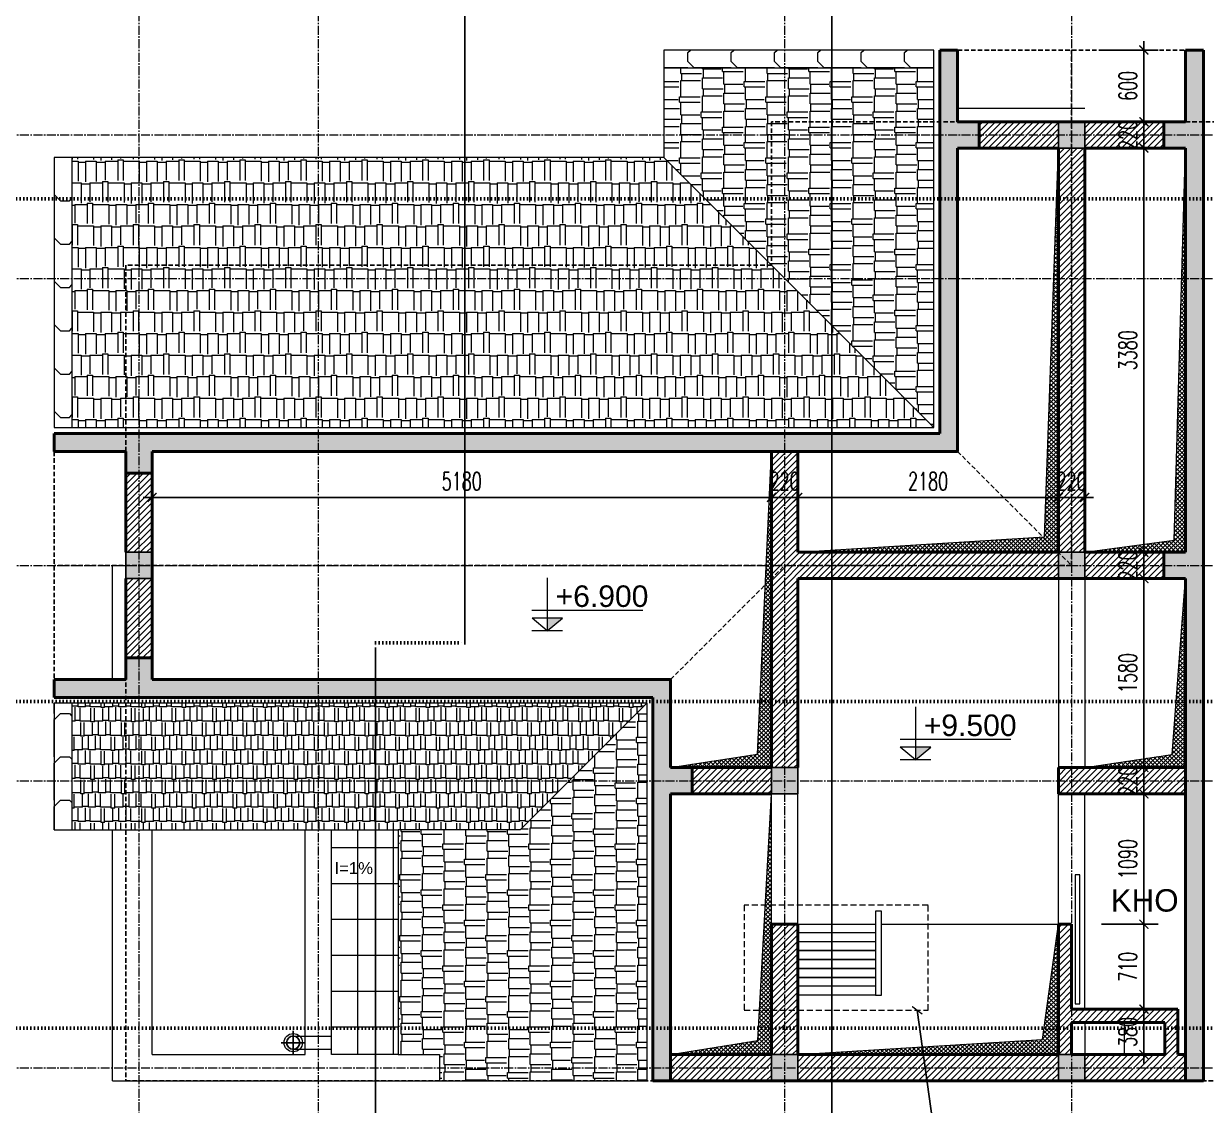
# Model space of a CAD drawing. Header units: millimetres. Extents: x -229618 to 2906, y -178063 to 96806.
# Drawn here: x -209617 to -199725, y -103362 to -94318 of the extents above; entities that cross this region are included whole.
import ezdxf
from ezdxf.enums import TextEntityAlignment as Align

# ---------------------------------------------------------------- set-up
doc = ezdxf.new("R2010")
doc.units = ezdxf.units.MM
doc.header["$LTSCALE"] = 200
doc.header["$MEASUREMENT"] = 0
doc.header["$PDMODE"] = 3
doc.header["$PDSIZE"] = 50
for name, pattern in [('ACAD_ISO07W100', [3, 0, -3]), ('CENTER2', [1.125, 0.75, -0.125, 0.125, -0.125]), ('DASHED2', [0.375, 0.25, -0.125]), ('HIDDEN2', [0.1875, 0.125, -0.0625])]:
    doc.linetypes.add(name, pattern=pattern)
doc.layers.get('0').update_dxf_attribs({"color": 95, "linetype": 'CONTINUOUS'})
doc.layers.get('DEFPOINTS').update_dxf_attribs({"linetype": 'CONTINUOUS'})
for name, color, linetype, lineweight in [('cat', 1, 'CONTINUOUS', 40), ('hatch', 250, 'CONTINUOUS', 5), ('KH cat', 2, 'HIDDEN2', 50), ('khuat', 8, 'DASHED2', 15), ('nho', 252, 'CONTINUOUS', 15), ('thay', 7, 'CONTINUOUS', 18), ('tim', 18, 'CENTER2', 9)]:
    doc.layers.add(name, color=color, linetype=linetype, lineweight=lineweight)
for name, color, linetype in [('COT', 2, 'CONTINUOUS'), ('DIM', 251, 'CONTINUOUS'), ('TEXT', 33, 'CONTINUOUS')]:
    doc.layers.add(name, color=color, linetype=linetype)
doc.styles.add('Aria H iso', font='Vharial_0.ttf')
doc.styles.add('Arial N  iso', font='vnarialn_0.ttf')
doc.styles.add('Scale', font='vnsimli.shx', dxfattribs={"width": 0.65, "bigfont": 'bigfont.shx'})
doc.dimstyles.new('Scale', dxfattribs={"dimscale": 75, "dimtxt": 2, "dimasz": 1, "dimexe": 1.6, "dimexo": 0, "dimgap": 0.8, "dimtad": 1, "dimdec": 0, "dimzin": 0, "dimdsep": 46, "dimtxsty": 'Scale', "dimblk": 'ARCHTICK', "dimcen": 0.1, "dimdle": 1, "dimclrd": 256, "dimclre": 256, "dimclrt": 3, "dimadec": 0, "dimazin": 0, "dimtfac": 1, "dimtdec": 0, "dimtix": 1, "dimtmove": 2, "dimatfit": 3, "dimldrblk": 'ARCHTICK', "dimfxl": 0, "dimtolj": 1, "dimtzin": 0, "dimarcsym": 0})
pattern_1 = [(0, (83.29, 12.83), (0, 100), [0, -100]), (0, (12.65, 56.06), (0, 100), [0, -100]), (0, (15.78, 38.46), (0, 100), [0, -100]), (0, (51, 46.67), (0, 100), [0, -100]), (0, (32.02, 75.43), (0, 100), [0, -100]), (0, (26.93, 62.72), (0, 100), [0, -100]), (0, (35.94, 84.04), (0, 100), [0, -100]), (0, (22.04, 92.45), (0, 100), [0, -100]), (0, (41.22, 70.54), (0, 100), [0, -100]), (0, (9.13, 70.93), (0, 100), [0, -100]), (0, (73.12, 71.32), (0, 100), [0, -100]), (0, (87.6, 74.06), (0, 100), [0, -100]), (0, (80.16, 63.89), (0, 100), [0, -100]), (0, (82.32, 50.2), (0, 100), [0, -100]), (0, (56.29, 62.13), (0, 100), [0, -100]), (0, (55.51, 34.55), (0, 100), [0, -100]), (0, (55.51, 25.94), (0, 100), [0, -100]), (0, (8.15, 23.98), (0, 100), [0, -100]), (0, (47.68, 35.72), (0, 100), [0, -100]), (0, (48.07, 2.46), (0, 100), [0, -100]), (0, (37.31, 23.79), (0, 100), [0, -100]), (0, (38.09, 14), (0, 100), [0, -100]), (0, (25.17, 6.77), (0, 100), [0, -100]), (0, (31.83, 20.07), (0, 100), [0, -100]), (0, (27.13, 24.18), (0, 100), [0, -100]), (45, (79.99, 21.105), (0, 100.00003), [8, -133.4214]), (135, (85.65, 26.76), (-100.00003, 0), [8, -133.4214]), (270, (79.99, 32.42), (100, -2e-14), [11.3137, -88.6863]), (180, (76.52, 22.38), (-1e-14, -100), [12, -88]), (270, (64.52, 22.38), (100, -2e-14), [12, -88]), (45, (64.52, 10.38), (0, 100.00003), [16.9706, -124.4508]), (90, (39.51, 29.29), (-100, 6e-15), [16.8, -83.2]), (180, (39.51, 46.09), (-1e-14, -100), [16.8, -83.2]), (315, (22.714, 46.095), (100.00003, -2e-14), [23.7588, -117.6626]), (135, (25.28, 11.31), (-100.00003, 0), [7, -134.4214]), (225, (20.33, 16.26), (-1e-14, -100.00003), [7, -134.4214]), (0, (15.38, 11.31), (0, 100), [9.8995, -90.1005]), (0, (61.83, 78.92), (0, 100), [13.75, -86.25]), (90, (75.58, 78.92), (-100, 6e-15), [13.75, -86.25]), (225, (75.584, 92.67), (-1e-14, -100.00003), [19.4454, -121.9759]), (270, (50.27, 80.91), (100, -2e-14), [12.5, -87.5]), (0, (50.27, 68.41), (0, 100), [12.5, -87.5]), (135, (62.77, 68.41), (-100.00003, 0), [17.6777, -123.7437]), (45, (56.63, 84.76), (0, 100.00003), [8.5, -132.9214]), (135, (62.64, 90.77), (-100.00003, 0), [8.5, -132.9214]), (270, (56.63, 96.78), (100, -2e-14), [12.0208, -87.9792]), (135, (17.366, 77.56), (-100.00003, 0), [14.1421, -127.2792]), (0, (7.37, 77.56), (0, 100), [10, -90]), (270, (7.37, 87.56), (100, -2e-14), [10, -90]), (45, (0, 0), (-49.497475, 49.497475), []), (45, (35, 0), (-49.497475, 49.497475), [])]
pattern_2 = [(90, (0, -196989.07), (180, 382.5), [90, -75, 105, -45, 135, -60]), (90, (7.5, -196899.07), (180, 382.5), [75, -285, 60, -90]), (90, (-11.25, -196719.07), (180, 382.5), [45, -465]), (0, (0, -196989.07), (180, -127.5), [172.5, -547.5]), (0, (0, -196899.07), (180, -127.5), [168.75, -551.25]), (0, (0, -196824.07), (180, -127.5), [157.5, -562.5]), (0, (-11.25, -196719.07), (180, -127.5), [172.5, -547.5]), (0, (-11.25, -196674.07), (180, -127.5), [172.5, -547.5]), (0, (0, -196539.07), (180, -127.5), [165, -555])]

# ---------------------------------------------------------------- blocks, each defined once
blk = doc.blocks.new('_ArchTick')
at = {"color": 0, "linetype": 'ByBlock', "const_width": 0.15}
blk.add_lwpolyline([(-0.5, -0.5), (0.5, 0.5)], dxfattribs=at)
blk = doc.blocks.new('*D1997')
at = {"layer": 'DEFPOINTS', "color": 0, "linetype": 'Continuous'}
for p in [(-203363, -98278.8), (-208543, -98633), (-203363, -98633)]:
    blk.add_point(p, dxfattribs=at)
at = {"layer": 'DIM', "linetype": 'Continuous', "lineweight": -2}
for p, q in [((-208543, -98633), (-208543, -98158.8)), ((-203363, -98633), (-203363, -98158.8)), ((-208618, -98278.8), (-203288, -98278.8))]:
    blk.add_line(p, q, dxfattribs=at)
at = {"layer": 'DIM', "linetype": 'Continuous', "lineweight": -2, "xscale": 75, "yscale": 75, "zscale": 75, "rotation": 180}
blk.add_blockref('_ArchTick', (-208543, -98278.8), dxfattribs=at)
at = {"layer": 'DIM', "linetype": 'Continuous', "lineweight": -2, "xscale": 75, "yscale": 75, "zscale": 75}
blk.add_blockref('_ArchTick', (-203363, -98278.8), dxfattribs=at)
at = {"layer": 'DIM', "color": 3, "linetype": 'Continuous', "insert": (-205953, -98143.8), "char_height": 150, "attachment_point": 5, "style": 'Scale'}
blk.add_mtext('\\A1;5180', dxfattribs=at)
blk = doc.blocks.new('*D1998')
at = {"layer": 'DEFPOINTS', "color": 0, "linetype": 'Continuous'}
for p in [(-203143, -98278.8), (-203363, -98633), (-203143, -98633)]:
    blk.add_point(p, dxfattribs=at)
at = {"layer": 'DIM', "linetype": 'Continuous', "lineweight": -2}
for p, q in [((-203363, -98633), (-203363, -98158.8)), ((-203143, -98633), (-203143, -98158.8)), ((-203363, -98278.8), (-203438, -98278.8)), ((-203363, -98278.8), (-203143, -98278.8)), ((-203143, -98278.8), (-203068, -98278.8))]:
    blk.add_line(p, q, dxfattribs=at)
at = {"layer": 'DIM', "linetype": 'Continuous', "lineweight": -2, "xscale": 75, "yscale": 75, "zscale": 75}
blk.add_blockref('_ArchTick', (-203363, -98278.8), dxfattribs=at)
at = {"layer": 'DIM', "linetype": 'Continuous', "lineweight": -2, "xscale": 75, "yscale": 75, "zscale": 75, "rotation": 180}
blk.add_blockref('_ArchTick', (-203143, -98278.8), dxfattribs=at)
at = {"layer": 'DIM', "color": 3, "linetype": 'Continuous', "insert": (-203253, -98143.8), "char_height": 150, "attachment_point": 5, "style": 'Scale'}
blk.add_mtext('\\A1;220', dxfattribs=at)
blk = doc.blocks.new('*D1999')
at = {"layer": 'DEFPOINTS', "color": 0, "linetype": 'Continuous'}
for p in [(-200963, -98278.8), (-203143, -98633), (-200963, -98633)]:
    blk.add_point(p, dxfattribs=at)
at = {"layer": 'DIM', "linetype": 'Continuous', "lineweight": -2}
for p, q in [((-203143, -98633), (-203143, -98158.8)), ((-200963, -98633), (-200963, -98158.8)), ((-203218, -98278.8), (-200888, -98278.8))]:
    blk.add_line(p, q, dxfattribs=at)
at = {"layer": 'DIM', "linetype": 'Continuous', "lineweight": -2, "xscale": 75, "yscale": 75, "zscale": 75, "rotation": 180}
blk.add_blockref('_ArchTick', (-203143, -98278.8), dxfattribs=at)
at = {"layer": 'DIM', "linetype": 'Continuous', "lineweight": -2, "xscale": 75, "yscale": 75, "zscale": 75}
blk.add_blockref('_ArchTick', (-200963, -98278.8), dxfattribs=at)
at = {"layer": 'DIM', "color": 3, "linetype": 'Continuous', "insert": (-202053, -98143.8), "char_height": 150, "attachment_point": 5, "style": 'Scale'}
blk.add_mtext('\\A1;2180', dxfattribs=at)
blk = doc.blocks.new('*D2000')
at = {"layer": 'DEFPOINTS', "color": 0, "linetype": 'Continuous'}
for p in [(-200743, -98278.8), (-200963, -98633), (-200743, -98633)]:
    blk.add_point(p, dxfattribs=at)
at = {"layer": 'DIM', "linetype": 'Continuous', "lineweight": -2}
for p, q in [((-200963, -98633), (-200963, -98158.8)), ((-200743, -98633), (-200743, -98158.8)), ((-200963, -98278.8), (-201038, -98278.8)), ((-200963, -98278.8), (-200743, -98278.8)), ((-200743, -98278.8), (-200668, -98278.8))]:
    blk.add_line(p, q, dxfattribs=at)
at = {"layer": 'DIM', "linetype": 'Continuous', "lineweight": -2, "xscale": 75, "yscale": 75, "zscale": 75}
blk.add_blockref('_ArchTick', (-200963, -98278.8), dxfattribs=at)
at = {"layer": 'DIM', "linetype": 'Continuous', "lineweight": -2, "xscale": 75, "yscale": 75, "zscale": 75, "rotation": 180}
blk.add_blockref('_ArchTick', (-200743, -98278.8), dxfattribs=at)
at = {"layer": 'DIM', "color": 3, "linetype": 'Continuous', "insert": (-200853, -98143.8), "char_height": 150, "attachment_point": 5, "style": 'Scale'}
blk.add_mtext('\\A1;220', dxfattribs=at)
blk = doc.blocks.new('*D2001')
at = {"layer": 'DEFPOINTS', "color": 0, "linetype": 'Continuous'}
for p in [(-200603.3, -94538.2), (-200603.3, -95138.2), (-200247.4, -95138.2)]:
    blk.add_point(p, dxfattribs=at)
at = {"layer": 'DIM', "linetype": 'Continuous', "lineweight": -2}
for p, q in [((-200247.4, -94463.2), (-200247.4, -95213.2)), ((-200603.3, -94538.2), (-200127.4, -94538.2)), ((-200603.3, -95138.2), (-200127.4, -95138.2))]:
    blk.add_line(p, q, dxfattribs=at)
at = {"layer": 'DIM', "linetype": 'Continuous', "lineweight": -2, "xscale": 75, "yscale": 75, "zscale": 75}
for p, rotation in [((-200247.4, -94538.2), 90), ((-200247.4, -95138.2), 270)]:
    blk.add_blockref('_ArchTick', p, dxfattribs=dict(at, rotation=rotation))
at = {"layer": 'DIM', "color": 3, "linetype": 'Continuous', "insert": (-200382.4, -94838.2), "char_height": 150, "attachment_point": 5, "rotation": 90, "style": 'Scale'}
blk.add_mtext('\\A1;600', dxfattribs=at)
blk = doc.blocks.new('*D2002')
at = {"layer": 'DEFPOINTS', "color": 0, "linetype": 'Continuous'}
for p in [(-200603.3, -95138.2), (-200603.3, -95358.2), (-200247.4, -95358.2)]:
    blk.add_point(p, dxfattribs=at)
at = {"layer": 'DIM', "linetype": 'Continuous', "lineweight": -2}
for p, q in [((-200603.3, -95138.2), (-200127.4, -95138.2)), ((-200247.4, -95138.2), (-200247.4, -95063.2)), ((-200247.4, -95138.2), (-200247.4, -95358.2)), ((-200603.3, -95358.2), (-200127.4, -95358.2)), ((-200247.4, -95358.2), (-200247.4, -95433.2))]:
    blk.add_line(p, q, dxfattribs=at)
at = {"layer": 'DIM', "linetype": 'Continuous', "lineweight": -2, "xscale": 75, "yscale": 75, "zscale": 75}
for p, rotation in [((-200247.4, -95138.2), 270), ((-200247.4, -95358.2), 90)]:
    blk.add_blockref('_ArchTick', p, dxfattribs=dict(at, rotation=rotation))
at = {"layer": 'DIM', "color": 3, "linetype": 'Continuous', "insert": (-200382.4, -95248.2), "char_height": 150, "attachment_point": 5, "rotation": 90, "style": 'Scale'}
blk.add_mtext('\\A1;220', dxfattribs=at)
blk = doc.blocks.new('*D2003')
at = {"layer": 'DEFPOINTS', "color": 0, "linetype": 'Continuous'}
for p in [(-200603.3, -95358.2), (-200603.3, -98738.2), (-200247.4, -98738.2)]:
    blk.add_point(p, dxfattribs=at)
at = {"layer": 'DIM', "linetype": 'Continuous', "lineweight": -2}
for p, q in [((-200247.4, -95283.2), (-200247.4, -98813.2)), ((-200603.3, -95358.2), (-200127.4, -95358.2)), ((-200603.3, -98738.2), (-200127.4, -98738.2))]:
    blk.add_line(p, q, dxfattribs=at)
at = {"layer": 'DIM', "linetype": 'Continuous', "lineweight": -2, "xscale": 75, "yscale": 75, "zscale": 75}
for p, rotation in [((-200247.4, -95358.2), 90), ((-200247.4, -98738.2), 270)]:
    blk.add_blockref('_ArchTick', p, dxfattribs=dict(at, rotation=rotation))
at = {"layer": 'DIM', "color": 3, "linetype": 'Continuous', "insert": (-200382.4, -97048.2), "char_height": 150, "attachment_point": 5, "rotation": 90, "style": 'Scale'}
blk.add_mtext('\\A1;3380', dxfattribs=at)
blk = doc.blocks.new('*D2004')
at = {"layer": 'DEFPOINTS', "color": 0, "linetype": 'Continuous'}
for p in [(-200603.3, -98738.2), (-200603.3, -98958.2), (-200247.4, -98958.2)]:
    blk.add_point(p, dxfattribs=at)
at = {"layer": 'DIM', "linetype": 'Continuous', "lineweight": -2}
for p, q in [((-200247.4, -98738.2), (-200247.4, -98663.2)), ((-200603.3, -98738.2), (-200127.4, -98738.2)), ((-200247.4, -98738.2), (-200247.4, -98958.2)), ((-200603.3, -98958.2), (-200127.4, -98958.2)), ((-200247.4, -98958.2), (-200247.4, -99033.2))]:
    blk.add_line(p, q, dxfattribs=at)
at = {"layer": 'DIM', "linetype": 'Continuous', "lineweight": -2, "xscale": 75, "yscale": 75, "zscale": 75}
for p, rotation in [((-200247.4, -98738.2), 270), ((-200247.4, -98958.2), 90)]:
    blk.add_blockref('_ArchTick', p, dxfattribs=dict(at, rotation=rotation))
at = {"layer": 'DIM', "color": 3, "linetype": 'Continuous', "insert": (-200382.4, -98848.2), "char_height": 150, "attachment_point": 5, "rotation": 90, "style": 'Scale'}
blk.add_mtext('\\A1;220', dxfattribs=at)
blk = doc.blocks.new('*D2005')
at = {"layer": 'DEFPOINTS', "color": 0, "linetype": 'Continuous'}
for p in [(-200603.3, -100758.2), (-200603.3, -101848.2), (-200247.4, -101848.2)]:
    blk.add_point(p, dxfattribs=at)
at = {"layer": 'DIM', "linetype": 'Continuous', "lineweight": -2}
for p, q in [((-200247.4, -100683.2), (-200247.4, -101923.2)), ((-200603.3, -100758.2), (-200127.4, -100758.2)), ((-200603.3, -101848.2), (-200127.4, -101848.2))]:
    blk.add_line(p, q, dxfattribs=at)
at = {"layer": 'DIM', "linetype": 'Continuous', "lineweight": -2, "xscale": 75, "yscale": 75, "zscale": 75}
for p, rotation in [((-200247.4, -100758.2), 90), ((-200247.4, -101848.2), 270)]:
    blk.add_blockref('_ArchTick', p, dxfattribs=dict(at, rotation=rotation))
at = {"layer": 'DIM', "color": 3, "linetype": 'Continuous', "insert": (-200382.4, -101303.2), "char_height": 150, "attachment_point": 5, "rotation": 90, "style": 'Scale'}
blk.add_mtext('\\A1;1090', dxfattribs=at)
blk = doc.blocks.new('*D2038')
at = {"layer": 'DEFPOINTS', "color": 0, "linetype": 'Continuous'}
for p in [(-200603.3, -101848.2), (-200542.5, -102558.2), (-200247.4, -102558.2)]:
    blk.add_point(p, dxfattribs=at)
at = {"layer": 'DIM', "linetype": 'Continuous', "lineweight": -2}
for p, q in [((-200247.4, -101773.2), (-200247.4, -102633.2)), ((-200603.3, -101848.2), (-200127.4, -101848.2)), ((-200542.5, -102558.2), (-200127.4, -102558.2))]:
    blk.add_line(p, q, dxfattribs=at)
at = {"layer": 'DIM', "linetype": 'Continuous', "lineweight": -2, "xscale": 75, "yscale": 75, "zscale": 75}
for p, rotation in [((-200247.4, -101848.2), 90), ((-200247.4, -102558.2), 270)]:
    blk.add_blockref('_ArchTick', p, dxfattribs=dict(at, rotation=rotation))
at = {"layer": 'DIM', "color": 3, "linetype": 'Continuous', "insert": (-200382.4, -102203.2), "char_height": 150, "attachment_point": 5, "rotation": 90, "style": 'Scale'}
blk.add_mtext('\\A1;710', dxfattribs=at)
blk = doc.blocks.new('*D2040')
at = {"layer": 'DEFPOINTS', "color": 0, "linetype": 'Continuous'}
for p in [(-200603.3, -100538.2), (-200247.4, -100538.2), (-200603.3, -100758.2)]:
    blk.add_point(p, dxfattribs=at)
at = {"layer": 'DIM', "linetype": 'Continuous', "lineweight": -2}
for p, q in [((-200247.4, -100538.2), (-200247.4, -100463.2)), ((-200603.3, -100538.2), (-200127.4, -100538.2)), ((-200247.4, -100758.2), (-200247.4, -100538.2)), ((-200603.3, -100758.2), (-200127.4, -100758.2)), ((-200247.4, -100758.2), (-200247.4, -100833.2))]:
    blk.add_line(p, q, dxfattribs=at)
at = {"layer": 'DIM', "linetype": 'Continuous', "lineweight": -2, "xscale": 75, "yscale": 75, "zscale": 75}
for p, rotation in [((-200247.4, -100538.2), 270), ((-200247.4, -100758.2), 90)]:
    blk.add_blockref('_ArchTick', p, dxfattribs=dict(at, rotation=rotation))
at = {"layer": 'DIM', "color": 3, "linetype": 'Continuous', "insert": (-200382.4, -100648.2), "char_height": 150, "attachment_point": 5, "rotation": 90, "style": 'Scale'}
blk.add_mtext('\\A1;220', dxfattribs=at)
blk = doc.blocks.new('*D2041')
at = {"layer": 'DEFPOINTS', "color": 0, "linetype": 'Continuous'}
for p in [(-200603.3, -98958.2), (-200247.4, -98958.2), (-200603.3, -100538.2)]:
    blk.add_point(p, dxfattribs=at)
at = {"layer": 'DIM', "linetype": 'Continuous', "lineweight": -2}
for p, q in [((-200247.4, -100613.2), (-200247.4, -98883.2)), ((-200603.3, -98958.2), (-200127.4, -98958.2)), ((-200603.3, -100538.2), (-200127.4, -100538.2))]:
    blk.add_line(p, q, dxfattribs=at)
at = {"layer": 'DIM', "linetype": 'Continuous', "lineweight": -2, "xscale": 75, "yscale": 75, "zscale": 75}
for p, rotation in [((-200247.4, -98958.2), 90), ((-200247.4, -100538.2), 270)]:
    blk.add_blockref('_ArchTick', p, dxfattribs=dict(at, rotation=rotation))
at = {"layer": 'DIM', "color": 3, "linetype": 'Continuous', "insert": (-200382.4, -99748.2), "char_height": 150, "attachment_point": 5, "rotation": 90, "style": 'Scale'}
blk.add_mtext('\\A1;1580', dxfattribs=at)
blk = doc.blocks.new('*D2044')
at = {"layer": 'DEFPOINTS', "color": 0, "linetype": 'Continuous'}
for p in [(-200542.5, -102558.2), (-200542.5, -102938.2), (-200247.4, -102938.2)]:
    blk.add_point(p, dxfattribs=at)
at = {"layer": 'DIM', "linetype": 'Continuous', "lineweight": -2}
for p, q in [((-200542.5, -102558.2), (-200127.4, -102558.2)), ((-200247.4, -102483.2), (-200247.4, -103013.2)), ((-200542.5, -102938.2), (-200127.4, -102938.2))]:
    blk.add_line(p, q, dxfattribs=at)
at = {"layer": 'DIM', "linetype": 'Continuous', "lineweight": -2, "xscale": 75, "yscale": 75, "zscale": 75}
for p, rotation in [((-200247.4, -102558.2), 90), ((-200247.4, -102938.2), 270)]:
    blk.add_blockref('_ArchTick', p, dxfattribs=dict(at, rotation=rotation))
at = {"layer": 'DIM', "color": 3, "linetype": 'Continuous', "insert": (-200382.4, -102748.2), "char_height": 150, "attachment_point": 5, "rotation": 90, "style": 'Scale'}
blk.add_mtext('\\A1;380', dxfattribs=at)
blk = doc.blocks.new('tn')
at = {"layer": 'DIM', "linetype": 'Continuous'}
for p, q in [((-0.4, 100), (-0.4, -100)), ((99.6, 0), (-99.6, 0))]:
    blk.add_line(p, q, dxfattribs=at)
at = {"layer": 'TEXT', "linetype": 'Continuous'}
blk.add_circle((-0.4, 0), 55, dxfattribs=at)
blk = doc.blocks.new('cao do')
at = {"layer": 'thay'}
for p, q in [((0, 444.6), (0, 0)), ((798.2, 170.2), (-128.3, 170.2)), ((0, 0), (-127.9, 106.1)), ((127.9, 106.1), (-127.9, 106.1)), ((0, 0), (127.9, 106.1))]:
    blk.add_line(p, q, dxfattribs=at)
at = {"layer": 'thay', "ltscale": 600}
blk.add_line((128.3, 0), (-128.3, 0), dxfattribs=at)
at = {"layer": 'thay', "color": 150, "ltscale": 600}
blk.add_solid([(0, 0), (0, 106.1), (127.9, 106.1)], dxfattribs=at)
at = {"layer": 'TEXT', "style": 'Arial N  iso'}
blk.add_attdef('%%P0.000', text='', height=200, dxfattribs=at).set_placement((69.5, 290), align=Align.MIDDLE_LEFT)

msp = doc.modelspace()

# ---------------------------------------------------------------- hatches: boundary and pattern name
at = {"layer": 'hatch', "linetype": 'Continuous'}
h = msp.add_hatch(dxfattribs=at)
h.set_pattern_fill('BT', color=256, scale=100, style=0)
h.set_pattern_definition(pattern_1)
h.paths.add_polyline_path([(-201805.7, -97895.6), (-208763, -97895.6), (-208763, -97745.6), (-201955.7, -97745.6), (-201955.7, -95138.2), (-201805.7, -95138.2)])
h.paths.add_polyline_path([(-208763, -97895.6), (-209363, -97895.6), (-209363, -97745.6), (-208763, -97745.6)])
h.paths.add_polyline_path([(-201805.7, -95138.2), (-201955.7, -95138.2), (-201955.7, -94538.2), (-201805.7, -94538.2)])
h.paths.add_polyline_path([(-208763, -97895.6), (-208763, -98075.6), (-208543, -98075.6), (-208543, -97895.6)])
h.paths.add_polyline_path([(-201805.7, -95358.2), (-201625.7, -95358.2), (-201625.7, -95138.2), (-201805.7, -95138.2)])
h = msp.add_hatch(dxfattribs=at)
h.set_pattern_fill('BT', color=256, scale=100, style=0)
h.set_pattern_definition(pattern_1)
h.paths.add_polyline_path([(-199750.4, -103158.2), (-199900.4, -103158.2), (-199900.4, -95138.2), (-199750.4, -95138.2)])
h.paths.add_polyline_path([(-199750.4, -95138.2), (-199900.4, -95138.2), (-199900.4, -94538.2), (-199750.4, -94538.2)])
h.paths.add_polyline_path([(-200080.4, -98958.2), (-199900.4, -98958.2), (-199900.4, -98738.2), (-200080.4, -98738.2)])
h.paths.add_polyline_path([(-200080.4, -95358.2), (-199900.4, -95358.2), (-199900.4, -95138.2), (-200080.4, -95138.2)])
h = msp.add_hatch(dxfattribs=at)
h.set_pattern_fill('AR-RSHKE', color=256, scale=15, angle=270, style=0)
h.set_pattern_definition(pattern_2)
h.paths.add_polyline_path([(-204263, -94688.2), (-202005.7, -94688.2), (-202005.7, -97695.6), (-204263, -95438.2)])
h = msp.add_hatch(dxfattribs=at)
h.set_pattern_fill('ANSI31', color=256, scale=300, style=0)
h.set_pattern_definition([(45, (-236950.12, -102068.56), (-26.516504, 26.516504), [])])
h.paths.add_polyline_path([(-199963, -102938.2), (-200073, -102938.2), (-200073, -102668.2), (-200853, -102668.2), (-200853, -102558.2), (-199963, -102558.2)])
h.paths.add_polyline_path([(-200853, -102938.2), (-200963, -102938.2), (-200963, -102139.6), (-200853, -102139.6)])
h.paths.add_polyline_path([(-200853, -102139.6), (-200963, -102139.6), (-200963, -101848.2), (-200853, -101848.2)])
h.paths.add_polyline_path([(-200963, -98958.2), (-203143, -98958.2), (-203143, -100538.2), (-203363, -100538.2), (-203363, -97895.6), (-203143, -97895.6), (-203143, -98738.2), (-200963, -98738.2)])
h.paths.add_polyline_path([(-200743, -98738.2), (-200963, -98738.2), (-200963, -95358.2), (-200743, -95358.2)])
h.paths.add_polyline_path([(-199900.4, -103158.2), (-200743, -103158.2), (-200743, -102938.2), (-199900.4, -102938.2)])
h.paths.add_polyline_path([(-200963, -103158.2), (-203143, -103158.2), (-203143, -102938.2), (-200963, -102938.2)])
h.paths.add_polyline_path([(-203363, -103158.2), (-204205.7, -103158.2), (-204205.7, -102938.2), (-203363, -102938.2)])
h.paths.add_polyline_path([(-203143, -102938.2), (-203363, -102938.2), (-203363, -101848.2), (-203143, -101848.2)])
h.paths.add_polyline_path([(-200963, -100538.2), (-199900.4, -100538.2), (-199900.4, -100758.2), (-200963, -100758.2)])
h.paths.add_polyline_path([(-204025.7, -100758.2), (-204025.7, -100538.2), (-203363, -100538.2), (-203363, -100758.2)])
h.paths.add_polyline_path([(-208543, -99620.8), (-208763, -99620.8), (-208763, -98958.2), (-208543, -98958.2)])
h.paths.add_polyline_path([(-208763, -98075.6), (-208543, -98075.6), (-208543, -98738.2), (-208763, -98738.2)])
h.paths.add_polyline_path([(-200080.4, -98738.2), (-200080.4, -98958.2), (-200743, -98958.2), (-200743, -98738.2)])
h.paths.add_polyline_path([(-200080.4, -95138.2), (-200080.4, -95358.2), (-200743, -95358.2), (-200743, -95138.2)])
h.paths.add_polyline_path([(-201625.7, -95358.2), (-201625.7, -95138.2), (-200963, -95138.2), (-200963, -95358.2)])
h = msp.add_hatch(dxfattribs=at)
h.set_pattern_fill('BT', color=256, scale=100, style=0)
h.set_pattern_definition(pattern_1)
h.paths.add_polyline_path([(-200963, -98958.2), (-200743, -98958.2), (-200743, -98738.2), (-200963, -98738.2)])
h.paths.add_polyline_path([(-203363, -100758.2), (-203363, -100538.2), (-203143, -100538.2), (-203143, -100758.2)])
h.paths.add_polyline_path([(-203363, -102938.2), (-203143, -102938.2), (-203143, -103158.2), (-203363, -103158.2)])
h.paths.add_polyline_path([(-208763, -98958.2), (-208543, -98958.2), (-208543, -98738.2), (-208763, -98738.2)])
h.paths.add_polyline_path([(-200963, -102938.2), (-200743, -102938.2), (-200743, -103158.2), (-200963, -103158.2)])
h.paths.add_polyline_path([(-200963, -95138.2), (-200743, -95138.2), (-200743, -95358.2), (-200963, -95358.2)])
h = msp.add_hatch(dxfattribs=at)
h.set_pattern_fill('AR-RSHKE', color=256, scale=15, style=0)
h.set_pattern_definition([(0, (0, -196989.07), (382.5, -180), [90, -75, 105, -45, 135, -60]), (0, (90, -196996.57), (382.5, -180), [75, -285, 60, -90]), (0, (270, -196977.82), (382.5, -180), [45, -465]), (270, (0, -196989.07), (-127.5, -180), [172.5, -547.5]), (270, (90, -196989.07), (-127.5, -180), [168.75, -551.25]), (270, (165, -196989.07), (-127.5, -180), [157.5, -562.5]), (270, (270, -196977.82), (-127.5, -180), [172.5, -547.5]), (270, (315, -196977.82), (-127.5, -180), [172.5, -547.5]), (270, (450, -196989.07), (-127.5, -180), [165, -555])])
h.paths.add_polyline_path([(-209213, -97695.6), (-209213, -95438.2), (-204263, -95438.2), (-202005.7, -97695.6)])
h = msp.add_hatch(dxfattribs=at)
h.set_pattern_fill('ANSI37', color=256, scale=200, style=0)
h.set_pattern_definition([(315, (-203143.046, -95358.22), (-17.67767, -17.67767), []), (225, (-203143.046, -95358.22), (-17.67767, 17.67767), [])])
h.paths.add_polyline_path([(-200963, -98738.2), (-203143, -98738.2), (-201078.9, -98609.7), (-200963, -95358.2)])
h = msp.add_hatch(dxfattribs=at)
h.set_pattern_fill('ANSI37', color=256, scale=200, style=0)
h.set_pattern_definition([(315, (-200743.046, -95358.22), (-17.67767, -17.67767), []), (225, (-200743.046, -95358.22), (-17.67767, 17.67767), [])])
h.paths.add_polyline_path([(-199900.4, -98738.2), (-200743, -98738.2), (-199994.6, -98637.1), (-199900.4, -95358.2)])
h = msp.add_hatch(dxfattribs=at)
h.set_pattern_fill('ANSI37', color=256, scale=200, style=0)
h.set_pattern_definition([(315, (-204205.674, -97895.59), (-17.67767, -17.67767), []), (225, (-204205.674, -97895.59), (-17.67767, 17.67767), [])])
h.paths.add_polyline_path([(-203363, -100538.2), (-204205.7, -100538.2), (-203479.3, -100426.2), (-203363, -97895.6)])
h = msp.add_hatch(dxfattribs=at)
h.set_pattern_fill('ANSI37', color=256, scale=200, style=0)
h.set_pattern_definition([(315, (-200738.5, -98958.22), (-17.67767, -17.67767), []), (225, (-200738.5, -98958.22), (-17.67767, 17.67767), [])])
h.paths.add_polyline_path([(-199900.4, -100538.2), (-200738.5, -100538.2), (-200011.3, -100428), (-199900.4, -98958.2)])
h = msp.add_hatch(dxfattribs=at)
h.set_pattern_fill('BT', color=256, scale=100, style=0)
h.set_pattern_definition(pattern_1)
h.paths.add_polyline_path([(-204205.7, -103158.2), (-204355.7, -103158.2), (-204355.7, -99950.8), (-208763, -99950.8), (-208763, -99800.8), (-204205.7, -99800.8)])
h.paths.add_polyline_path([(-208763, -99950.8), (-209363, -99950.8), (-209363, -99800.8), (-208763, -99800.8)])
h.paths.add_polyline_path([(-204205.7, -100758.2), (-204025.7, -100758.2), (-204025.7, -100538.2), (-204205.7, -100538.2)])
h.paths.add_polyline_path([(-208763, -99620.8), (-208763, -99800.8), (-208543, -99800.8), (-208543, -99620.8)])
h = msp.add_hatch(dxfattribs=at)
h.set_pattern_fill('AR-RSHKE', color=256, scale=10, angle=180, style=0)
h.set_pattern_definition([(180, (0, -196989.07), (-255, 120), [60, -50, 70, -30, 90, -40]), (180, (-60, -196984.07), (-255, 120), [50, -190, 40, -60]), (180, (-180, -196996.57), (-255, 120), [30, -310]), (90, (0, -196989.07), (85, 120), [115, -365]), (90, (-60, -196989.07), (85, 120), [112.5, -367.5]), (90, (-110, -196989.07), (85, 120), [105, -375]), (90, (-180, -196996.57), (85, 120), [115, -365]), (90, (-210, -196996.57), (85, 120), [115, -365]), (90, (-300, -196989.07), (85, 120), [110, -370])])
h.paths.add_polyline_path([(-209213, -101058.2), (-209213, -100000.8), (-204405.7, -100000.8), (-205463, -101058.2)])
h = msp.add_hatch(dxfattribs=at)
h.set_pattern_fill('AR-RSHKE', color=256, scale=15, angle=270, style=0)
h.set_pattern_definition(pattern_2)
h.paths.add_polyline_path([(-204405.7, -103158.2), (-206137.7, -103158.2), (-206137.7, -102938.2), (-206484.1, -102938.2), (-206484.1, -101058.2), (-205463, -101058.2), (-204405.7, -100000.8)])
h = msp.add_hatch(dxfattribs=at)
h.set_pattern_fill('ANSI37', color=256, scale=200, style=0)
h.set_pattern_definition([(315, (-204205.674, -100758.22), (-17.67767, -17.67767), []), (225, (-204205.674, -100758.22), (-17.67767, 17.67767), [])])
h.paths.add_polyline_path([(-203363, -102938.2), (-204205.7, -102938.2), (-203477.4, -102818.7), (-203363, -100758.2), (-203363, -101848.2)])
h = msp.add_hatch(dxfattribs=at)
h.set_pattern_fill('ANSI37', color=256, scale=2400, angle=45, style=0)
h.set_pattern_definition([(270, (28077.07, -197206.78), (-300, -6e-14), []), (180, (28077.07, -197206.78), (-6e-14, 300), [])])
h.paths.add_polyline_path([(-207043, -102938.2), (-207043, -101058.2), (-206484.1, -101058.2), (-206484.1, -102938.2)])
h = msp.add_hatch(dxfattribs=at)
h.set_pattern_fill('ANSI37', color=256, scale=200, style=0)
h.set_pattern_definition([(315, (-203143.046, -101848.22), (-17.67767, -17.67767), []), (225, (-203143.046, -101848.22), (-17.67767, 17.67767), [])])
h.paths.add_polyline_path([(-200963, -102938.2), (-203143, -102938.2), (-201096, -102812), (-200963, -101848.2)])
at = {"layer": 'nho'}
h = msp.add_hatch(dxfattribs=at)
h.set_pattern_fill('CORRUG', color=256, scale=75, angle=270, style=0)
h.set_pattern_definition([(180, (-201888.35, -94688.22), (-4e-14, -181.05), [309.075, -53.025]), (90, (-202250.45, -94635.2), (-362.1, 7e-14), [75, -287.1]), (90, (-202144.4, -94454.14), (-362.1, 7e-14), [75, -287.1]), (90, (-202150.85, -94454.14), (-362.1, 7e-14), [75, -287.1]), (135, (-202197.43, -94688.2), (-362.11, -362.11), [75, -437.1]), (45, (-202197.43, -94507.17), (-362.11, 362.11), [75, -437.1]), (45, (-202203.9, -94507.17), (-362.11, 362.11), [75, -437.1]), (135, (-202197.43, -94326.1), (-362.11, -362.11), [75, -437.1]), (45, (-202197.43, -94145.07), (-362.11, 362.11), [75, -437.1]), (45, (-202203.9, -94145.07), (-362.11, 362.11), [75, -437.1]), (45, (-202250.45, -94560.2), (-362.11, 362.11), [75, -437.1]), (135, (-202144.4, -94379.14), (-362.11, -362.11), [75, -437.1]), (135, (-202150.85, -94379.14), (-362.11, -362.11), [75, -437.1]), (45, (-202250.45, -94198.1), (-362.11, 362.11), [75, -437.1]), (135, (-202144.4, -94017.04), (-362.11, -362.11), [75, -437.1]), (135, (-202150.85, -94017.04), (-362.11, -362.11), [75, -437.1]), (180, (-202144.4, -94454.14), (-9e-14, -362.1), [300, -62.1]), (180, (-202144.4, -94432.17), (-9e-14, -362.1), [309.075, -53.025]), (180, (-202144.4, -94379.14), (-9e-14, -362.1), [262.5, -99.6])])
h.paths.add_polyline_path([(-202005.7, -94538.2), (-202005.7, -94688.2), (-204263, -94688.2), (-204263, -94538.2)])
h = msp.add_hatch(dxfattribs=at)
h.set_pattern_fill('CORRUG', color=256, scale=75, style=0)
h.set_pattern_definition([(270, (-209363.05, -95438.22), (-181.05, -1e-14), [309.075, -53.025]), (0, (-209310.02, -95800.32), (0, -362.1), [75, -287.1]), (0, (-209128.97, -95694.27), (0, -362.1), [75, -287.1]), (0, (-209128.97, -95700.72), (0, -362.1), [75, -287.1]), (315, (-209363.05, -95747.3), (-362.11, -362.11), [75, -437.1]), (45, (-209182, -95747.3), (362.11, -362.11), [75, -437.1]), (45, (-209182, -95753.74), (362.11, -362.11), [75, -437.1]), (315, (-209000.95, -95747.3), (-362.11, -362.11), [75, -437.1]), (45, (-208819.9, -95747.3), (362.11, -362.11), [75, -437.1]), (45, (-208819.9, -95753.74), (362.11, -362.11), [75, -437.1]), (45, (-209235, -95800.3), (362.11, -362.11), [75, -437.1]), (315, (-209053.97, -95694.27), (-362.11, -362.11), [75, -437.1]), (315, (-209053.97, -95700.7), (-362.11, -362.11), [75, -437.1]), (45, (-208872.9, -95800.3), (362.11, -362.11), [75, -437.1]), (315, (-208691.87, -95694.27), (-362.11, -362.11), [75, -437.1]), (315, (-208691.87, -95700.7), (-362.11, -362.11), [75, -437.1]), (270, (-209128.97, -95694.27), (-362.1, -2e-14), [300, -62.1]), (270, (-209107, -95694.27), (-362.1, -2e-14), [309.075, -53.025]), (270, (-209053.97, -95694.27), (-362.1, -2e-14), [262.5, -99.6])])
h.paths.add_polyline_path([(-209213, -97695.6), (-209363, -97695.6), (-209363, -95438.2), (-209213, -95438.2)])
h = msp.add_hatch(dxfattribs=at)
h.set_pattern_fill('CORRUG', color=256, scale=75, style=0)
h.set_pattern_definition([(90, (-209363.05, -102258.22), (-181.05, 1e-14), [309.075, -53.025]), (0, (-209310.02, -101896.12), (0, 362.1), [75, -287.1]), (0, (-209128.97, -102002.17), (0, 362.1), [75, -287.1]), (0, (-209128.97, -101995.72), (0, 362.1), [75, -287.1]), (45, (-209363.05, -101949.14), (-362.11, 362.11), [75, -437.1]), (315, (-209182, -101949.14), (362.11, 362.11), [75, -437.1]), (315, (-209182, -101942.7), (362.11, 362.11), [75, -437.1]), (45, (-209000.95, -101949.14), (-362.11, 362.11), [75, -437.1]), (315, (-208819.9, -101949.14), (362.11, 362.11), [75, -437.1]), (315, (-208819.9, -101942.7), (362.11, 362.11), [75, -437.1]), (315, (-209235, -101896.1), (362.11, 362.11), [75, -437.1]), (45, (-209053.97, -102002.17), (-362.11, 362.11), [75, -437.1]), (45, (-209053.97, -101995.7), (-362.11, 362.11), [75, -437.1]), (315, (-208872.9, -101896.1), (362.11, 362.11), [75, -437.1]), (45, (-208691.87, -102002.17), (-362.11, 362.11), [75, -437.1]), (45, (-208691.87, -101995.7), (-362.11, 362.11), [75, -437.1]), (90, (-209128.97, -102002.17), (-362.1, 2e-14), [300, -62.1]), (90, (-209107, -102002.17), (-362.1, 2e-14), [309.075, -53.025]), (90, (-209053.97, -102002.17), (-362.1, 2e-14), [262.5, -99.6])])
h.paths.add_polyline_path([(-209363, -100000.8), (-209213, -100000.8), (-209213, -101058.2), (-209363, -101058.2)])

# ---------------------------------------------------------------- linework, layer by layer
at = {"layer": 'cat', "linetype": 'Continuous'}
for p, q in [((-201955.7, -94538.2), (-201955.7, -97745.6)), ((-201955.7, -94538.2), (-201805.7, -94538.2)), ((-201805.7, -94538.2), (-201805.7, -95138.2)), ((-199900.4, -94538.2), (-199900.4, -95138.2)), ((-199750.4, -94538.2), (-199900.4, -94538.2)), ((-199750.4, -94538.2), (-199750.4, -103158.2)), ((-201805.7, -95138.2), (-199900.4, -95138.2)), ((-201805.7, -95358.2), (-201805.7, -97895.6)), ((-201805.7, -95358.2), (-200963, -95358.2)), ((-200963, -98738.2), (-200963, -95358.2)), ((-200743, -95358.2), (-199900.4, -95358.2)), ((-200743, -98738.2), (-200743, -95358.2)), ((-199900.4, -95358.2), (-199900.4, -98738.2)), ((-201955.7, -97745.6), (-209363, -97745.6)), ((-209363, -97895.6), (-209363, -97745.6)), ((-208763, -97895.6), (-209363, -97895.6)), ((-208763, -98738.2), (-208763, -97895.6)), ((-201805.7, -97895.6), (-208543, -97895.6)), ((-208543, -99800.8), (-208543, -97895.6)), ((-203363, -100538.2), (-203363, -97895.6)), ((-203143, -98738.2), (-203143, -97895.6)), ((-200963, -98738.2), (-203143, -98738.2)), ((-199900.4, -98738.2), (-200743, -98738.2)), ((-208763, -99800.8), (-208763, -98958.2)), ((-203143, -100538.2), (-203143, -98958.2)), ((-200963, -98958.2), (-203143, -98958.2)), ((-199900.4, -98958.2), (-200963, -98958.2)), ((-199900.4, -98958.2), (-199900.4, -103158.2)), ((-208763, -99800.8), (-209363, -99800.8)), ((-209363, -99950.8), (-209363, -99800.8)), ((-204205.7, -99800.8), (-208543, -99800.8)), ((-204205.7, -99800.8), (-204205.7, -100538.2)), ((-204355.7, -99950.8), (-209363, -99950.8)), ((-204355.7, -99950.8), (-204355.7, -103158.2)), ((-203363, -100538.2), (-204205.7, -100538.2)), ((-200963, -100538.2), (-199900.4, -100538.2)), ((-200963, -100538.2), (-200963, -100758.2)), ((-204205.7, -100758.2), (-204205.7, -103158.2)), ((-203363, -100758.2), (-204205.7, -100758.2)), ((-200963, -100758.2), (-199900.4, -100758.2)), ((-203143, -101848.2), (-203363, -101848.2)), ((-203363, -102938.2), (-203363, -101848.2)), ((-203143, -102938.2), (-203143, -101848.2)), ((-200853, -101848.2), (-200963, -101848.2)), ((-200963, -102938.2), (-200963, -101848.2)), ((-200853, -102558.2), (-200853, -101848.2)), ((-199963, -102558.2), (-200853, -102558.2)), ((-199963, -102558.2), (-199963, -102938.2)), ((-200853, -102938.2), (-200853, -102668.2)), ((-200853, -102668.2), (-200853, -102938.2)), ((-200073, -102668.2), (-200853, -102668.2)), ((-200073, -102668.2), (-200073, -102938.2)), ((-204205.7, -102938.2), (-203363, -102938.2)), ((-200963, -102938.2), (-203143, -102938.2)), ((-200073, -102938.2), (-200853, -102938.2)), ((-200743, -102938.2), (-200073, -102938.2)), ((-199963, -102938.2), (-199900.4, -102938.2)), ((-204355.7, -103158.2), (-199750.4, -103158.2))]:
    msp.add_line(p, q, dxfattribs=at)
at = {"layer": 'cat'}
for points in [[(-201805.7, -95358.2), (-201625.7, -95358.2), (-201625.7, -95138.2), (-201805.7, -95138.2)], [(-199900.4, -95138.2), (-200080.4, -95138.2), (-200080.4, -95358.2), (-199900.4, -95358.2)], [(-208763, -97895.6), (-208763, -98075.6), (-208543, -98075.6), (-208543, -97895.6)], [(-199900.4, -98738.2), (-200080.4, -98738.2), (-200080.4, -98958.2), (-199900.4, -98958.2)], [(-208543, -99800.8), (-208543, -99620.8), (-208763, -99620.8), (-208763, -99800.8)], [(-204205.7, -100758.2), (-204025.7, -100758.2), (-204025.7, -100538.2), (-204205.7, -100538.2)]]:
    msp.add_lwpolyline(points, dxfattribs=at)
at = {"layer": 'COT', "linetype": 'Continuous'}
for points in [[(-200963, -95138.2), (-200743, -95138.2), (-200743, -95358.2), (-200963, -95358.2)], [(-208763, -98958.2), (-208543, -98958.2), (-208543, -98738.2), (-208763, -98738.2)], [(-200963, -98958.2), (-200743, -98958.2), (-200743, -98738.2), (-200963, -98738.2)], [(-203363, -100758.2), (-203363, -100538.2), (-203143, -100538.2), (-203143, -100758.2)], [(-203363, -102938.2), (-203143, -102938.2), (-203143, -103158.2), (-203363, -103158.2)], [(-200963, -102938.2), (-200743, -102938.2), (-200743, -103158.2), (-200963, -103158.2)]]:
    msp.add_lwpolyline(points, close=True, dxfattribs=at)
at = {"layer": 'hatch', "linetype": 'Continuous'}
msp.add_line((-203363, -101848.2), (-203363, -100758.2), dxfattribs=at)
for points in [[(-203143, -98738.2), (-201078.9, -98609.7), (-200963, -95358.2)], [(-200743, -98738.2), (-199994.6, -98637.1), (-199900.4, -95358.2)], [(-204205.7, -100538.2), (-203479.3, -100426.2), (-203363, -97895.6)], [(-200738.5, -100538.2), (-200011.3, -100428), (-199900.4, -98958.2)], [(-204205.7, -102938.2), (-203477.4, -102818.7), (-203363, -100758.2)], [(-203143, -102938.2), (-201096, -102812), (-200963, -101848.2)]]:
    msp.add_lwpolyline(points, dxfattribs=at)
at = {"layer": 'KH cat', "linetype": 'ACAD_ISO07W100', "ltscale": 0.05}
for p, q in [((-205926.9, -99494.2), (-205926.9, -91914.6)), ((-202856.5, -105055.8), (-202856.5, -91914.6)), ((-212174.8, -95782.6), (-192735.6, -95782.6)), ((-206673.9, -105055.8), (-206673.9, -99494.2)), ((-206673.9, -99494.2), (-205926.9, -99494.2)), ((-212174.8, -99985.8), (-192735.6, -99985.8)), ((-212174.8, -102716), (-192735.6, -102716))]:
    msp.add_line(p, q, dxfattribs=at)
at = {"layer": 'khuat'}
msp.add_lwpolyline([(-203591, -102567.6), (-202051.6, -102567.6), (-202051.6, -101689), (-203591, -101689)], close=True, dxfattribs=at)
at = {"layer": 'nho', "linetype": 'Continuous'}
for p, q in [((-204263, -94688.2), (-202005.7, -94688.2)), ((-209213, -95438.2), (-209213, -97695.6)), ((-209213, -100000.8), (-209213, -101058.2)), ((-207362.7, -102783.2), (-207043, -102783.2)), ((-207362.7, -102893.2), (-207043, -102893.2))]:
    msp.add_line(p, q, dxfattribs=at)
at = {"layer": 'nho'}
msp.add_line((-200743, -95028.2), (-201805.7, -95028.2), dxfattribs=at)
at = {"layer": 'nho', "linetype": 'Continuous'}
msp.add_lwpolyline([(-200823, -102513.7), (-200783, -102513.7), (-200783, -101433.7), (-200823, -101433.7)], close=True, dxfattribs=at)
msp.add_circle((-207362.3, -102838.2), 76.7, dxfattribs=at)
at = {"layer": 'TEXT', "linetype": 'DASHED2', "ltscale": 0.75}
for p, q in [((-201805.7, -94538.2), (-199900.4, -94538.2)), ((-200853, -98848.2), (-200853, -94538.2)), ((-201805.7, -97895.6), (-200853, -98848.2)), ((-200853, -98848.2), (-209363, -98848.2)), ((-204205.7, -99800.8), (-203253, -98848.2))]:
    msp.add_line(p, q, dxfattribs=at)
msp.add_lwpolyline([(-195343, -98738.2), (-196543, -98738.2), (-196543, -95138.2), (-203363, -95138.2), (-203363, -96338.2), (-208763, -96338.2), (-208763, -103158.2), (-208763, -103158.2), (-208763, -103158.2), (-195343, -103158.2)], close=True, dxfattribs=at)
msp.add_lwpolyline([(-209363, -97895.6), (-209363, -99800.8)], dxfattribs=at)
at = {"layer": 'thay', "linetype": 'Continuous'}
for p, q in [((-204263, -95438.2), (-202005.7, -97695.6)), ((-208873, -99800.8), (-208873, -98848.2)), ((-208873, -98848.2), (-208763, -98848.2)), ((-200963, -98958.2), (-200963, -100538.2)), ((-200743, -98958.2), (-200743, -100538.2)), ((-204405.7, -100000.8), (-209363, -100000.8)), ((-205463, -101058.2), (-204405.7, -100000.8)), ((-204405.7, -100000.8), (-204405.7, -103158.2)), ((-203363, -101848.2), (-203363, -100758.2)), ((-203143, -101848.2), (-203143, -100758.2)), ((-200963, -101848.2), (-200963, -100758.2)), ((-200743, -102558.2), (-200743, -100758.2)), ((-208873, -103158.2), (-208873, -101058.2)), ((-208543, -102938.2), (-208543, -101058.2)), ((-207263, -102938.2), (-207263, -101058.2)), ((-207043, -102938.2), (-207043, -101058.2)), ((-205463, -101058.2), (-206484.1, -101058.2)), ((-203143, -101848.2), (-202493, -101848.2)), ((-203143, -101848.2), (-202493, -101848.2)), ((-202443, -101848.2), (-200963, -101848.2)), ((-200743, -102668.2), (-200743, -102938.2)), ((-200413, -102668.2), (-200413, -102938.2)), ((-208543, -102938.2), (-207263, -102938.2)), ((-206484.1, -102938.2), (-207043, -102938.2)), ((-208873, -103158.2), (-206137.7, -103158.2))]:
    msp.add_line(p, q, dxfattribs=at)
for points in [[(-202005.7, -97695.6), (-202005.7, -94538.2), (-204263, -94538.2), (-204263, -95438.2), (-209363, -95438.2), (-209363, -97695.6), (-202005.7, -97695.6)], [(-209363, -100000.8), (-209363, -101058.2), (-206484.1, -101058.2), (-206484.1, -102938.2), (-206137.7, -102938.2), (-206137.7, -103158.2), (-204405.7, -103158.2)]]:
    msp.add_lwpolyline(points, dxfattribs=at)
for points in [[(-202804.9, -94991, 0, 53.7, 0), (-202659.4, -94991, 0, 0, 0), (-202276.8, -94991, 0, 0, 0)], [(-202804.9, -96491.4, 0, 53.7, 0), (-202659.4, -96491.4, 0, 0, 0), (-202276.8, -96491.4, 0, 0, 0)], [(-208577.5, -96696, 0, 53.7, 0), (-208577.5, -96841.6, 0, 0, 0), (-208577.5, -97224.1, 0, 0, 0)], [(-207077.2, -96696, 0, 53.7, 0), (-207077.2, -96841.6, 0, 0, 0), (-207077.2, -97224.1, 0, 0, 0)], [(-205576.8, -96696, 0, 53.7, 0), (-205576.8, -96841.6, 0, 0, 0), (-205576.8, -97224.1, 0, 0, 0)], [(-204076.5, -96696, 0, 53.7, 0), (-204076.5, -96841.6, 0, 0, 0), (-204076.5, -97224.1, 0, 0, 0)], [(-208585.8, -100704.5, 0, 53.7, 0), (-208585.8, -100559, 0, 0, 0), (-208585.8, -100176.4, 0, 0, 0)], [(-207085.4, -100704.5, 0, 53.7, 0), (-207085.4, -100559, 0, 0, 0), (-207085.4, -100176.4, 0, 0, 0)], [(-205585.1, -100704.5, 0, 53.7, 0), (-205585.1, -100559, 0, 0, 0), (-205585.1, -100176.4, 0, 0, 0)], [(-206781.3, -101746.6, 0, 53.7, 0), (-206741.7, -101606.6, 0, 0, 0), (-206637.5, -101238.4, 0, 0, 0)], [(-205561.8, -101550.2, 0, 53.7, 0), (-205416.3, -101550.2, 0, 0, 0), (-205033.7, -101550.2, 0, 0, 0)], [(-205561.8, -102639, 0, 53.7, 0), (-205416.3, -102639, 0, 0, 0), (-205033.7, -102639, 0, 0, 0)]]:
    msp.add_lwpolyline(points, format="xyseb", dxfattribs=at)
msp.add_lwpolyline([(-202493, -102052.6), (-202493, -102442.1), (-202443, -102442.1), (-202443, -101738.2), (-202493, -101738.2), (-202493, -102052.6)], close=True, dxfattribs=at)
at = {"layer": 'thay'}
for points in [[(-203143, -101917.1), (-202493, -101917.1), (-202493, -102067.1), (-203143, -102067.1)], [(-203143, -101992.1), (-202493, -101992.1), (-202493, -102142.1), (-203143, -102142.1)], [(-203143, -102067.1), (-202493, -102067.1), (-202493, -102217.1), (-203143, -102217.1)], [(-203143, -102142.1), (-202493, -102142.1), (-202493, -102292.1), (-203143, -102292.1)], [(-203143, -102217.1), (-202493, -102217.1), (-202493, -102367.1), (-203143, -102367.1)], [(-203143, -102292.1), (-202493, -102292.1), (-202493, -102442.1), (-203143, -102442.1)]]:
    msp.add_lwpolyline(points, close=True, dxfattribs=at)
at = {"layer": 'tim', "ltscale": 0.5}
for p, q in [((-208653, -92423.2), (-208653, -104305.2)), ((-207153, -92423.2), (-207153, -104305.2)), ((-203253, -92423.2), (-203253, -104305.2)), ((-200853, -92423.2), (-200853, -104305.2)), ((-211222.8, -95248.2), (-193365, -95248.2)), ((-211222.8, -96448.2), (-193365, -96448.2)), ((-211222.8, -98848.2), (-193365, -98848.2)), ((-211222.8, -100648.2), (-193365, -100648.2)), ((-211222.8, -103048.2), (-193365, -103048.2))]:
    msp.add_line(p, q, dxfattribs=at)

# ---------------------------------------------------------------- block references
at = {"layer": 'DIM', "linetype": 'Continuous', "xscale": -1, "rotation": 180}
msp.add_blockref('tn', (-207362.3, -102838.2), dxfattribs=at)
at = {"layer": 'thay', "linetype": 'Continuous'}
ref = msp.add_blockref('cao do', (-205237.2, -99394.9), dxfattribs=at)
ref.add_attrib('%%P0.000', '+6.900', dxfattribs={"layer": 'TEXT', "height": 180, "style": 'Arial N  iso'}).set_placement((-205167.7, -99104.9), align=Align.MIDDLE_LEFT)
ref = msp.add_blockref('cao do', (-202158.2, -100474.3), dxfattribs=at)
ref.add_attrib('%%P0.000', '+9.500', dxfattribs={"layer": 'TEXT', "height": 180, "style": 'Arial N  iso'}).set_placement((-202088.7, -100184.3), align=Align.MIDDLE_LEFT)

# ---------------------------------------------------------------- texts
at = {"layer": 'TEXT', "style": 'Aria H iso'}
msp.add_text('kho', height=187.5, dxfattribs=at).set_placement((-200524.9, -101742.2))
at = {"layer": 'TEXT', "linetype": 'Continuous', "insert": (-206856.3, -101379.1), "char_height": 100, "attachment_point": 5, "style": 'Aria H iso'}
msp.add_mtext('\\A1;i=1%', dxfattribs=at)

# ---------------------------------------------------------------- dimensions: what is measured, and where the dimension line sits
at = {"layer": 'DIM', "linetype": 'Continuous'}
for base, p1, p2, picture, middle in [((-200247.4, -95138.2), (-200603.3, -94538.2), (-200603.3, -95138.2), '*D2001', (-200382.4, -94838.2)), ((-200247.4, -95358.2), (-200603.3, -95138.2), (-200603.3, -95358.2), '*D2002', (-200382.4, -95248.2)), ((-200247.4, -98738.2), (-200603.3, -95358.2), (-200603.3, -98738.2), '*D2003', (-200382.4, -97048.2)), ((-200247.4, -98958.2), (-200603.3, -98738.2), (-200603.3, -98958.2), '*D2004', (-200382.4, -98848.2)), ((-200247.4, -98958.2), (-200603.3, -100538.2), (-200603.3, -98958.2), '*D2041', (-200382.4, -99748.2)), ((-200247.4, -100538.2), (-200603.3, -100758.2), (-200603.3, -100538.2), '*D2040', (-200382.4, -100648.2)), ((-200247.4, -101848.2), (-200603.3, -100758.2), (-200603.3, -101848.2), '*D2005', (-200382.4, -101303.2)), ((-200247.4, -102558.2), (-200603.3, -101848.2), (-200542.5, -102558.2), '*D2038', (-200382.4, -102203.2)), ((-200247.4, -102938.2), (-200542.5, -102558.2), (-200542.5, -102938.2), '*D2044', (-200382.4, -102748.2))]:
    dim = msp.add_linear_dim(base=base, p1=p1, p2=p2, angle=270, dimstyle='Scale', override={"dimfxl": 70}, dxfattribs=at)
    dim.commit()
    dim.dimension.update_dxf_attribs({"geometry": picture, "text_midpoint": middle})
for base, p1, p2, picture, middle in [((-203363, -98278.8), (-208543, -98633), (-203363, -98633), '*D1997', (-205953, -98143.8)), ((-203143, -98278.8), (-203363, -98633), (-203143, -98633), '*D1998', (-203253, -98143.8)), ((-200963, -98278.8), (-203143, -98633), (-200963, -98633), '*D1999', (-202053, -98143.8)), ((-200743, -98278.8), (-200963, -98633), (-200743, -98633), '*D2000', (-200853, -98143.8))]:
    dim = msp.add_linear_dim(base=base, p1=p1, p2=p2, dimstyle='Scale', override={"dimfxl": 70}, dxfattribs=at)
    dim.commit()
    dim.dimension.update_dxf_attribs({"geometry": picture, "text_midpoint": middle})

# ---------------------------------------------------------------- leaders
at = {"layer": 'DIM'}
msp.add_leader([(-202143.5, -102567.6), (-201741.8, -105436.5), (-201194.8, -105436.5)], dimstyle='Scale', override={"dimgap": 0.8, "dimtad": 0}, dxfattribs=at)

doc.saveas('drawing.dxf')
